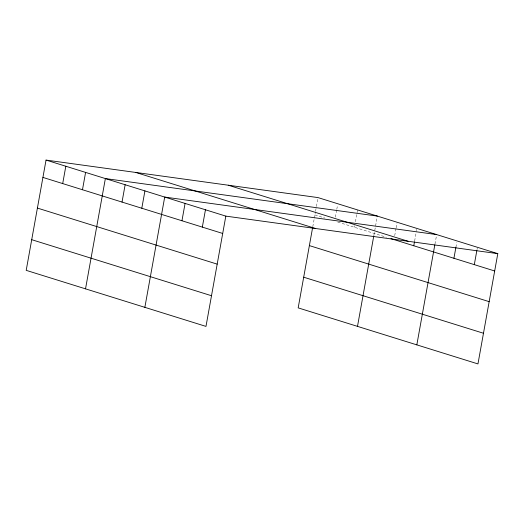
<?xml version="1.0" encoding="UTF-8"?>
<svg xmlns="http://www.w3.org/2000/svg" width="524" height="524" viewBox="0 0 524 524"><rect width="100%" height="100%" fill="white"/><g stroke="black" fill="none" stroke-linecap="round" stroke-linejoin="round"><path stroke-width="0.39" stroke-dasharray="2.62 1.97" d="M312.776 226.735L314.19 218.868M314.328 218.082L315.461 211.781M315.605 210.995L318.016 197.594M335.38 217.159L336.657 210.065M336.801 209.279L337.508 205.336M354.447 227.265L354.735 225.693M355.442 221.75L357.571 209.928M373.94 235.007L377.346 216.091M394.71 235.656L395.987 228.562M396.131 227.776L396.976 223.047M414.628 241.033L416.331 231.575M416.469 230.789L416.757 229.211M434.972 244.046L436.387 236.167M455.913 247.249L456.764 242.52M476.997 249.66L477.285 248.081M314.898 214.938L324.782 218.017M337.711 222.052L386.398 237.228"/><path stroke-width="0.79" d="M46.04 160.075L26.2 270.351L205.984 326.406L225.824 216.124L46.04 160.075L318.016 197.594L497.8 253.649L477.96 363.925L298.176 307.876L312.632 227.521M62.697 183.577L65.821 166.239M82.478 189.747L85.595 172.403M85.53 288.848L105.37 178.573L377.346 216.091M122.027 202.074L125.144 184.736M141.801 208.244L144.925 190.9M144.86 307.346L164.7 197.07L436.675 234.588M181.952 220.761L185.077 203.423M202.329 227.115L205.454 209.77M357.499 326.373L373.802 235.793M413.777 245.763L414.484 241.826M416.829 344.871L434.828 244.839M453.928 258.28L455.913 247.249M474.305 264.633L476.86 250.446M225.824 216.124L497.8 253.649M228.268 185.214L408.052 241.263M390.956 238.649L494.682 270.987M135.795 172.455L315.579 228.51M309.376 245.605L489.161 301.66M42.922 177.413L222.707 233.462M303.691 277.203L483.475 333.257M37.407 208.08L217.191 264.135M31.715 239.684L211.506 295.733"/></g></svg>
